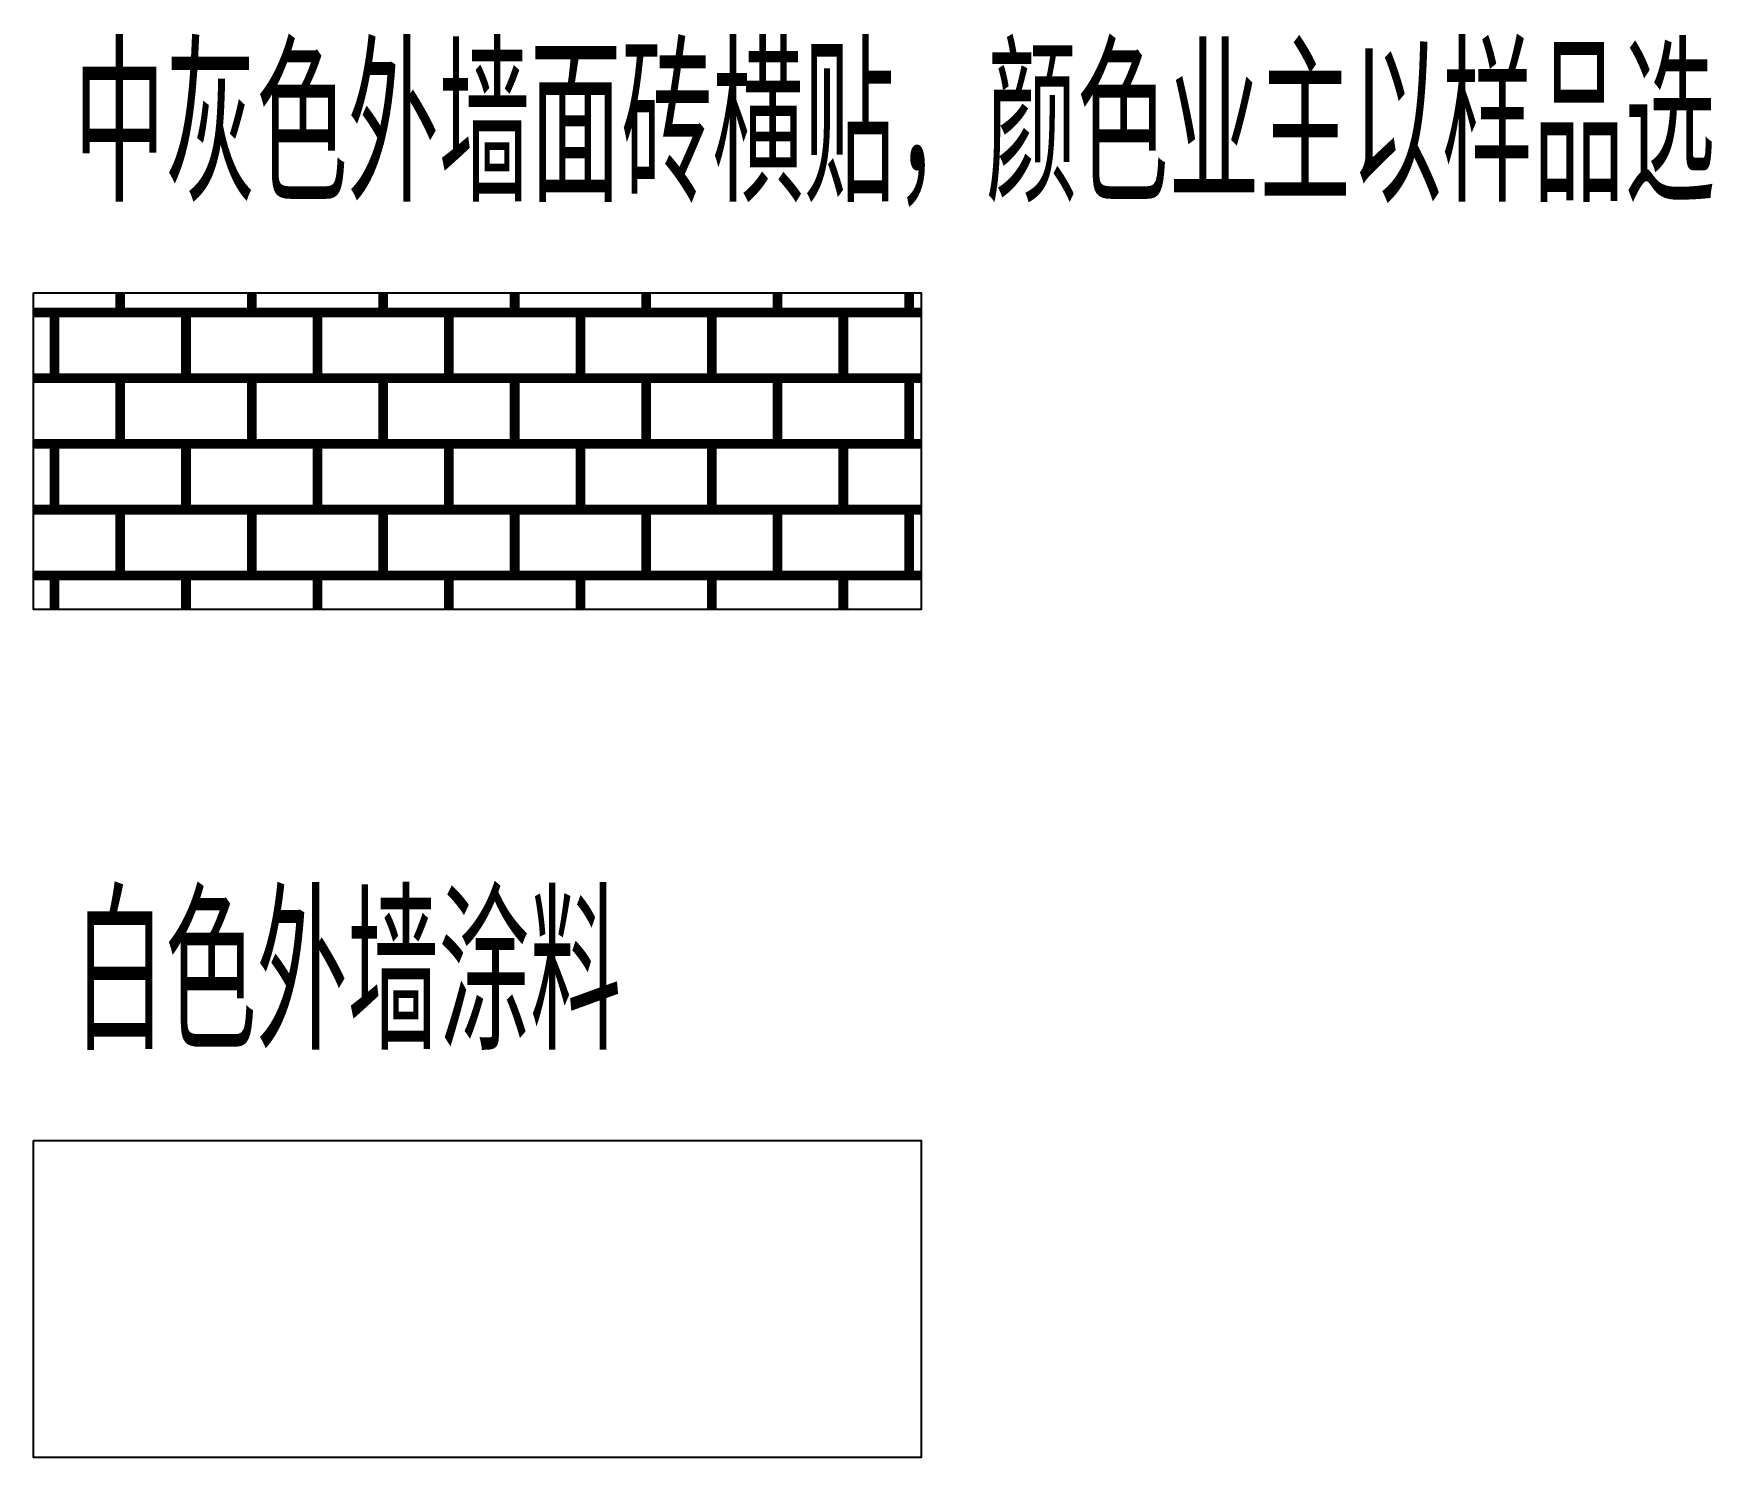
# Model space of a CAD drawing. Extents: x 5191187 to 5306989, y -468291 to -238224.
# Drawn here: x 5287128 to 5293403, y -411800 to -406480 of the extents above; entities that cross this region are included whole.
import ezdxf

# ---------------------------------------------------------------- set-up
doc = ezdxf.new("R2010")
doc.units = 0
doc.header["$LTSCALE"] = 1000
doc.header["$MEASUREMENT"] = 0
doc.layers.add('PUB_TEXT', color=7, linetype='CONTINUOUS')
doc.layers.add('填充', color=251, linetype='CONTINUOUS')
doc.styles.add('STYLE-黑体', font='simhei.ttf')

msp = doc.modelspace()

# ---------------------------------------------------------------- hatches: boundary and pattern name
at = {"layer": '填充', "linetype": 'ByBlock', "lineweight": 100}
h = msp.add_hatch(dxfattribs=at)
h.set_pattern_fill('AR-B816C', color=256, scale=200)
h.set_pattern_definition([(0, (-5797936.62, 259282), (245.692378, 245.692378), [479.867928, -11.51682]), (0, (-5798182.3, 259293.52), (245.692378, 245.692378), [479.867928, -11.51682]), (90, (-5797936.62, 259282), (-245.692378, 245.692378), [-257.20918, 234.175548]), (90, (-5797948.14, 259282), (-245.692378, 245.692378), [-257.20918, 234.175548])])
h.paths.add_polyline_path([(5287127.6, -407447.8), (5287127.6, -408631.9), (5290445.5, -408631.9), (5290445.5, -407447.8)])

# ---------------------------------------------------------------- linework, layer by layer
at = {"layer": '填充', "color": 32}
for points in [[(5287127.6, -407447.8), (5290445.5, -407447.8), (5290445.5, -408631.9), (5287127.6, -408631.9)], [(5287127.6, -410616.1), (5290445.5, -410616.1), (5290445.5, -411800.2), (5287127.6, -411800.2)]]:
    msp.add_lwpolyline(points, close=True, dxfattribs=at)

# ---------------------------------------------------------------- texts
at = {"layer": 'PUB_TEXT', "color": 7, "linetype": 'Continuous', "style": 'STYLE-黑体', "width": 0.5}
for s, height, p in [('中灰色外墙面砖横贴，颜色业主以样品选', 499.794, (5287278.8, -407054.3)), ('白色外墙涂料', 499.79, (5287278.8, -410222.7))]:
    msp.add_text(s, height=height, dxfattribs=at).set_placement(p)

doc.saveas('drawing.dxf')
